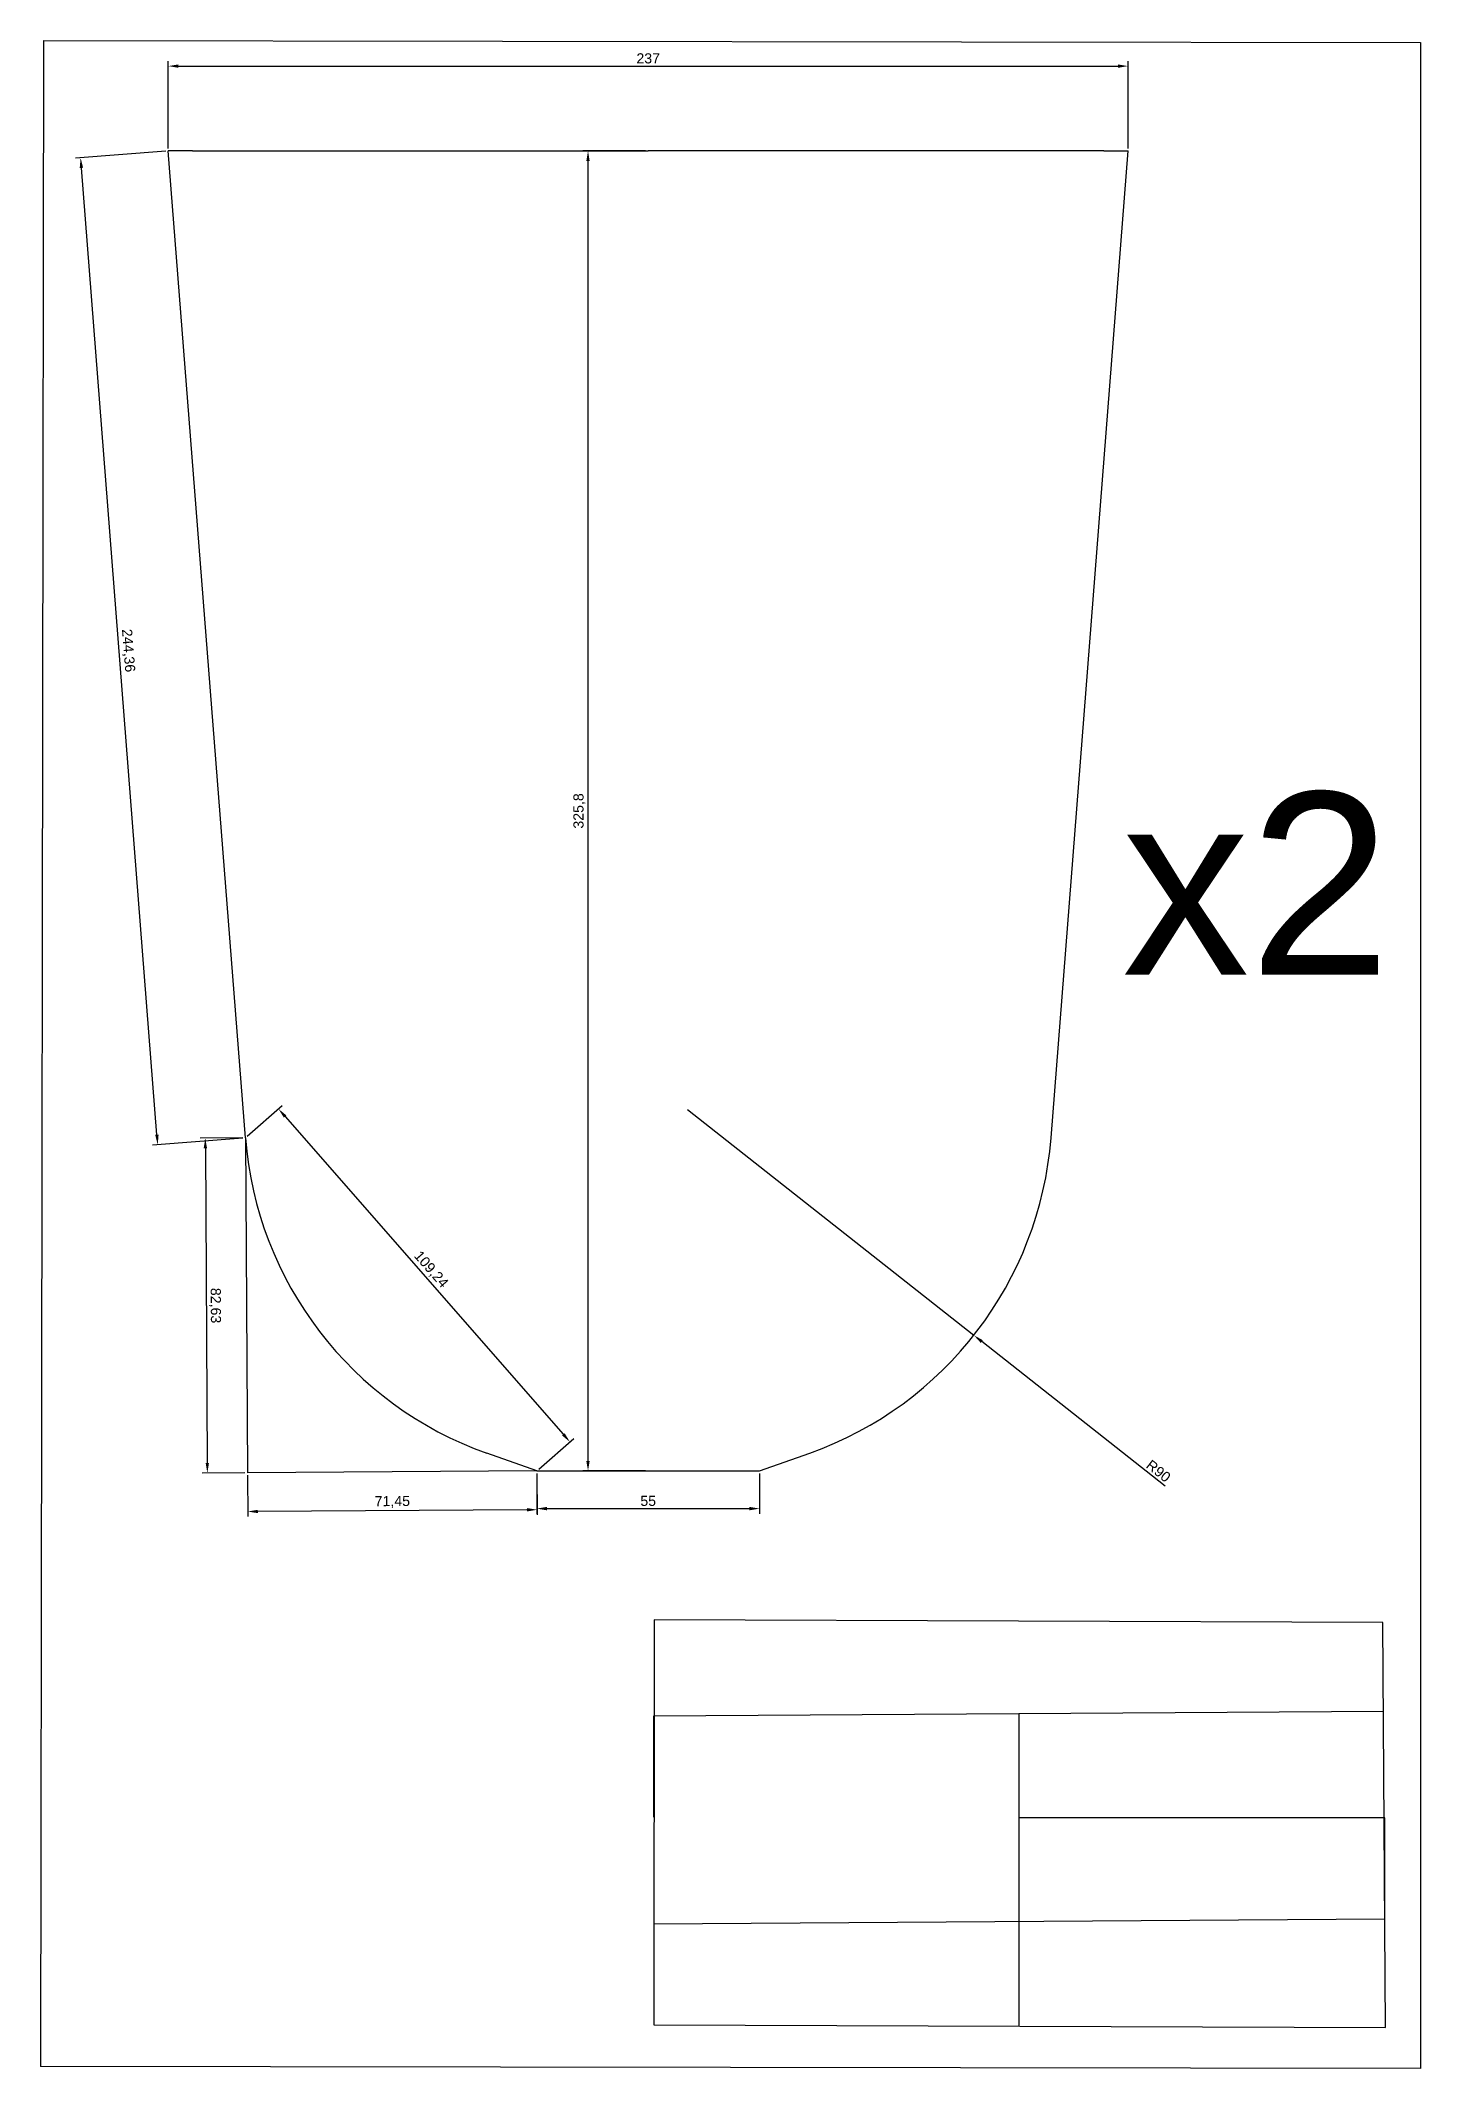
# Model space of a CAD drawing. Header units: millimetres. Extents: x 3071 to 3412, y 1693 to 2193.
import ezdxf

# ---------------------------------------------------------------- set-up
doc = ezdxf.new("R2010")
doc.units = ezdxf.units.MM
doc.styles.get("Standard").update_dxf_attribs({"font": 'arial.ttf'})
doc.dimstyles.new('ISO-25', dxfattribs={"dimtxt": 2.5, "dimasz": 2.5, "dimexe": 1.25, "dimexo": 0.625, "dimtad": 1, "dimtxsty": 'Standard', "dimcen": 2.5, "dimadec": 0, "dimazin": 0, "dimtfac": 1, "dimtmove": 0, "dimatfit": 3, "dimfxl": 1, "dimarcsym": 0})

# ---------------------------------------------------------------- blocks, each defined once
blk = doc.blocks.new('*D15')
at = {"color": 0, "lineweight": -2, "transparency": 16777216}
for p, q in [((3102.04, 2165.82), (3079.76, 2164.08)), ((3099.84, 1923.05), (3081.2, 2161.68)), ((3121.07, 1922.2), (3098.79, 1920.46))]:
    blk.add_line(p, q, dxfattribs=at)
at = {"color": 0, "transparency": 16777216}
for points in [[(3081.61, 2161.71), (3080.78, 2161.65), (3081, 2164.17)], [(3100.26, 1923.08), (3099.43, 1923.02), (3100.04, 1920.56)]]:
    blk.add_solid(points, dxfattribs=at)
at = {"layer": 'Defpoints', "color": 0, "transparency": 16777216}
for p in [(3081, 2164.17), (3102.66, 2165.87), (3121.69, 1922.25)]:
    blk.add_point(p, dxfattribs=at)
at = {"color": 0, "transparency": 16777216, "insert": (3092.64, 2042.53), "char_height": 2.5, "attachment_point": 5, "rotation": 274.4672}
blk.add_mtext('244,36', dxfattribs=at)
blk = doc.blocks.new('*D17')
at = {"color": 0, "lineweight": -2, "transparency": 16777216}
for p, q in [((3102.66, 2166.49), (3102.66, 2188.05)), ((3339.66, 2166.49), (3339.66, 2188.05)), ((3105.16, 2186.8), (3337.16, 2186.8))]:
    blk.add_line(p, q, dxfattribs=at)
at = {"color": 0, "transparency": 16777216}
for points in [[(3105.16, 2187.21), (3105.16, 2186.38), (3102.66, 2186.8)], [(3337.16, 2187.21), (3337.16, 2186.38), (3339.66, 2186.8)]]:
    blk.add_solid(points, dxfattribs=at)
at = {"layer": 'Defpoints', "color": 0, "transparency": 16777216}
for p in [(3339.66, 2186.8), (3102.66, 2165.87), (3339.66, 2165.87)]:
    blk.add_point(p, dxfattribs=at)
at = {"color": 0, "transparency": 16777216, "insert": (3221.16, 2188.7), "char_height": 2.5, "attachment_point": 5}
blk.add_mtext('237', dxfattribs=at)
blk = doc.blocks.new('*D24')
at = {"color": 0, "lineweight": -2, "transparency": 16777216}
for p, q in [((3193.66, 1839.44), (3193.66, 1829.52)), ((3248.66, 1839.44), (3248.66, 1829.52)), ((3196.16, 1830.77), (3246.16, 1830.77))]:
    blk.add_line(p, q, dxfattribs=at)
at = {"color": 0, "transparency": 16777216}
for points in [[(3196.16, 1831.19), (3196.16, 1830.35), (3193.66, 1830.77)], [(3246.16, 1831.19), (3246.16, 1830.35), (3248.66, 1830.77)]]:
    blk.add_solid(points, dxfattribs=at)
at = {"layer": 'Defpoints', "color": 0, "transparency": 16777216}
for p in [(3193.66, 1840.06), (3248.66, 1840.06), (3248.66, 1830.77)]:
    blk.add_point(p, dxfattribs=at)
at = {"color": 0, "transparency": 16777216, "insert": (3221.16, 1832.67), "char_height": 2.5, "attachment_point": 5}
blk.add_mtext('55', dxfattribs=at)
blk = doc.blocks.new('*D25')
at = {"color": 0, "lineweight": -2, "transparency": 16777216}
for p, q in [((3122.16, 1922.66), (3130.81, 1930.24)), ((3131.52, 1927.53), (3200.19, 1849.11)), ((3194.13, 1840.47), (3202.78, 1848.05))]:
    blk.add_line(p, q, dxfattribs=at)
at = {"color": 0, "transparency": 16777216}
for points in [[(3131.83, 1927.81), (3131.2, 1927.26), (3129.87, 1929.41)], [(3200.51, 1849.38), (3199.88, 1848.83), (3201.84, 1847.22)]]:
    blk.add_solid(points, dxfattribs=at)
at = {"layer": 'Defpoints', "color": 0, "transparency": 16777216}
for p in [(3121.69, 1922.25), (3201.84, 1847.22), (3193.66, 1840.06)]:
    blk.add_point(p, dxfattribs=at)
at = {"color": 0, "transparency": 16777216, "insert": (3167.46, 1889.72), "char_height": 2.5, "attachment_point": 5, "rotation": 311.2073}
blk.add_mtext('109,24', dxfattribs=at)
blk = doc.blocks.new('*D26')
at = {"color": 0, "lineweight": -2, "transparency": 16777216}
for p, q in [((3230.9, 1929.27), (3301.58, 1873.55)), ((3348.82, 1836.31), (3303.54, 1872))]:
    blk.add_line(p, q, dxfattribs=at)
at = {"color": 0, "transparency": 16777216}
blk.add_solid([(3303.8, 1872.33), (3303.29, 1871.67), (3301.58, 1873.55)], dxfattribs=at)
at = {"layer": 'Defpoints', "color": 0, "transparency": 16777216}
for p in [(3230.9, 1929.27), (3301.58, 1873.55)]:
    blk.add_point(p, dxfattribs=at)
at = {"color": 0, "transparency": 16777216, "insert": (3347.16, 1840.04), "char_height": 2.5, "attachment_point": 5, "rotation": 321.7522}
blk.add_mtext('R90', dxfattribs=at)
blk = doc.blocks.new('*D27')
at = {"color": 0, "lineweight": -2, "transparency": 16777216}
for p, q in [((3122.21, 1838.99), (3122.27, 1828.8)), ((3193.66, 1839.44), (3193.73, 1829.24)), ((3191.22, 1830.48), (3124.77, 1830.07))]:
    blk.add_line(p, q, dxfattribs=at)
at = {"color": 0, "transparency": 16777216}
for points in [[(3124.76, 1830.48), (3124.77, 1829.65), (3122.27, 1830.05)], [(3191.22, 1830.9), (3191.22, 1830.06), (3193.72, 1830.49)]]:
    blk.add_solid(points, dxfattribs=at)
at = {"layer": 'Defpoints', "color": 0, "transparency": 16777216}
for p in [(3122.21, 1839.62), (3193.66, 1840.06), (3122.27, 1830.05)]:
    blk.add_point(p, dxfattribs=at)
at = {"color": 0, "transparency": 16777216, "insert": (3157.98, 1832.4), "char_height": 2.5, "attachment_point": 5, "rotation": 0.3568}
blk.add_mtext('71,45', dxfattribs=at)
blk = doc.blocks.new('*D28')
at = {"color": 0, "lineweight": -2, "transparency": 16777216}
for p, q in [((3121.07, 1922.25), (3110.54, 1922.18)), ((3111.8, 1919.69), (3112.29, 1842.06)), ((3121.58, 1839.61), (3111.05, 1839.55))]:
    blk.add_line(p, q, dxfattribs=at)
at = {"color": 0, "transparency": 16777216}
for points in [[(3112.22, 1919.69), (3111.39, 1919.69), (3111.79, 1922.19)], [(3112.7, 1842.06), (3111.87, 1842.05), (3112.3, 1839.56)]]:
    blk.add_solid(points, dxfattribs=at)
at = {"layer": 'Defpoints', "color": 0, "transparency": 16777216}
for p in [(3121.69, 1922.25), (3112.3, 1839.56), (3122.21, 1839.62)]:
    blk.add_point(p, dxfattribs=at)
at = {"color": 0, "transparency": 16777216, "insert": (3114.17, 1880.88), "char_height": 2.5, "attachment_point": 5, "rotation": 270.3568}
blk.add_mtext('82,63', dxfattribs=at)
blk = doc.blocks.new('*D31')
at = {"color": 0, "lineweight": -2, "transparency": 16777216}
for p, q in [((3220.53, 2165.87), (3205.05, 2165.87)), ((3206.3, 1842.56), (3206.3, 2163.37)), ((3220.53, 1840.06), (3205.05, 1840.06))]:
    blk.add_line(p, q, dxfattribs=at)
at = {"color": 0, "transparency": 16777216}
for points in [[(3205.88, 2163.37), (3206.71, 2163.37), (3206.3, 2165.87)], [(3205.88, 1842.56), (3206.71, 1842.56), (3206.3, 1840.06)]]:
    blk.add_solid(points, dxfattribs=at)
at = {"layer": 'Defpoints', "color": 0, "transparency": 16777216}
for p in [(3206.3, 2165.87), (3221.16, 2165.87), (3221.16, 1840.06)]:
    blk.add_point(p, dxfattribs=at)
at = {"color": 0, "transparency": 16777216, "insert": (3204.17, 2002.96), "char_height": 2.5, "attachment_point": 5, "rotation": 90}
blk.add_mtext('325,8', dxfattribs=at)

msp = doc.modelspace()

# ---------------------------------------------------------------- linework, layer by layer
for p, q in [((3071.86, 2193.108), (3071.104, 1693.108)), ((3071.86, 2193.108), (3411.859, 2192.594)), ((3411.859, 2192.594), (3411.859, 1692.594)), ((3121.691, 1922.249), (3102.659, 2165.867)), ((3108.659, 2165.867), (3102.659, 2165.867)), ((3108.659, 2165.867), (3221.159, 2165.867)), ((3333.659, 2165.867), (3221.159, 2165.867)), ((3320.627, 1922.256), (3339.659, 2165.867)), ((3333.659, 2165.867), (3339.659, 2165.867)), ((3121.691, 1922.249), (3122.206, 1839.617)), ((3193.659, 1840.062), (3181.318, 1844.442)), ((3248.658, 1840.062), (3261.038, 1844.461)), ((3193.659, 1840.062), (3122.206, 1839.617)), ((3193.659, 1840.062), (3248.658, 1840.062)), ((3222.599, 1803.325), (3222.533, 1703.325)), ((3402.598, 1802.668), (3222.599, 1803.325)), ((3403.237, 1702.67), (3402.598, 1802.668)), ((3222.566, 1779.599), (3402.738, 1780.752)), ((3222.567, 1754.599), (3222.566, 1779.599)), ((3312.652, 1780.176), (3312.652, 1702.998)), ((3403.066, 1754.48), (3312.737, 1754.48)), ((3403.066, 1729.48), (3403.066, 1754.48)), ((3222.533, 1728.325), (3403.066, 1729.48)), ((3222.533, 1703.325), (3403.237, 1702.67)), ((3411.859, 1692.594), (3071.104, 1693.108))]:
    msp.add_line(p, q)
for centre, start, end in [((3211.418, 1929.259), 184.46716, 250.46119), ((3230.9, 1929.265), 289.56423, 355.53284)]:
    msp.add_arc(centre, 90, start, end)

# ---------------------------------------------------------------- texts
at = {"insert": (3338.163, 2007.549), "char_height": 45, "attachment_point": 1}
msp.add_mtext_dynamic_manual_height_columns('x2', width=60.9746, gutter_width=12.5, heights=[0], dxfattribs=at)

# ---------------------------------------------------------------- dimensions: what is measured, and where the dimension line sits
for base, p1, p2, picture, middle in [((3339.659, 2186.796), (3102.659, 2165.867), (3339.659, 2165.867), '*D17', (3221.159, 2188.698)), ((3248.658, 1830.771), (3193.659, 1840.062), (3248.658, 1840.062), '*D24', (3221.159, 1832.667))]:
    dim = msp.add_linear_dim(base=base, p1=p1, p2=p2, dimstyle='ISO-25')
    dim.commit()
    dim.dimension.update_dxf_attribs({"geometry": picture, "text_midpoint": middle})
for p1, p2, distance, picture, middle in [((3121.691, 1922.249), (3102.659, 2165.867), 21.722, '*D15', (3092.64, 2042.532)), ((3121.691, 1922.249), (3193.659, 1840.062), 10.873, '*D25', (3167.456, 1889.72)), ((3121.691, 1922.249), (3122.206, 1839.617), -9.903, '*D28', (3114.173, 1880.885)), ((3193.659, 1840.062), (3122.206, 1839.617), 9.567, '*D27', (3157.979, 1832.4))]:
    dim = msp.add_aligned_dim(p1=p1, p2=p2, distance=distance, dimstyle='ISO-25')
    dim.commit()
    dim.dimension.update_dxf_attribs({"geometry": picture, "text_midpoint": middle})
dim = msp.add_linear_dim(base=(3206.297, 2165.8668), p1=(3221.1588, 1840.062), p2=(3221.1588, 2165.8668), angle=90, dimstyle='ISO-25')
dim.commit()
dim.dimension.update_dxf_attribs({"geometry": '*D31', "text_midpoint": (3204.1697, 2002.9644)})
dim = msp.add_radius_dim(center=(3230.9, 1929.265), mpoint=(3301.581, 1873.55), dimstyle='ISO-25')
dim.commit()
dim.dimension.update_dxf_attribs({"geometry": '*D26', "text_midpoint": (3345.986, 1838.547), "dimtype": 164})

doc.saveas('drawing.dxf')
